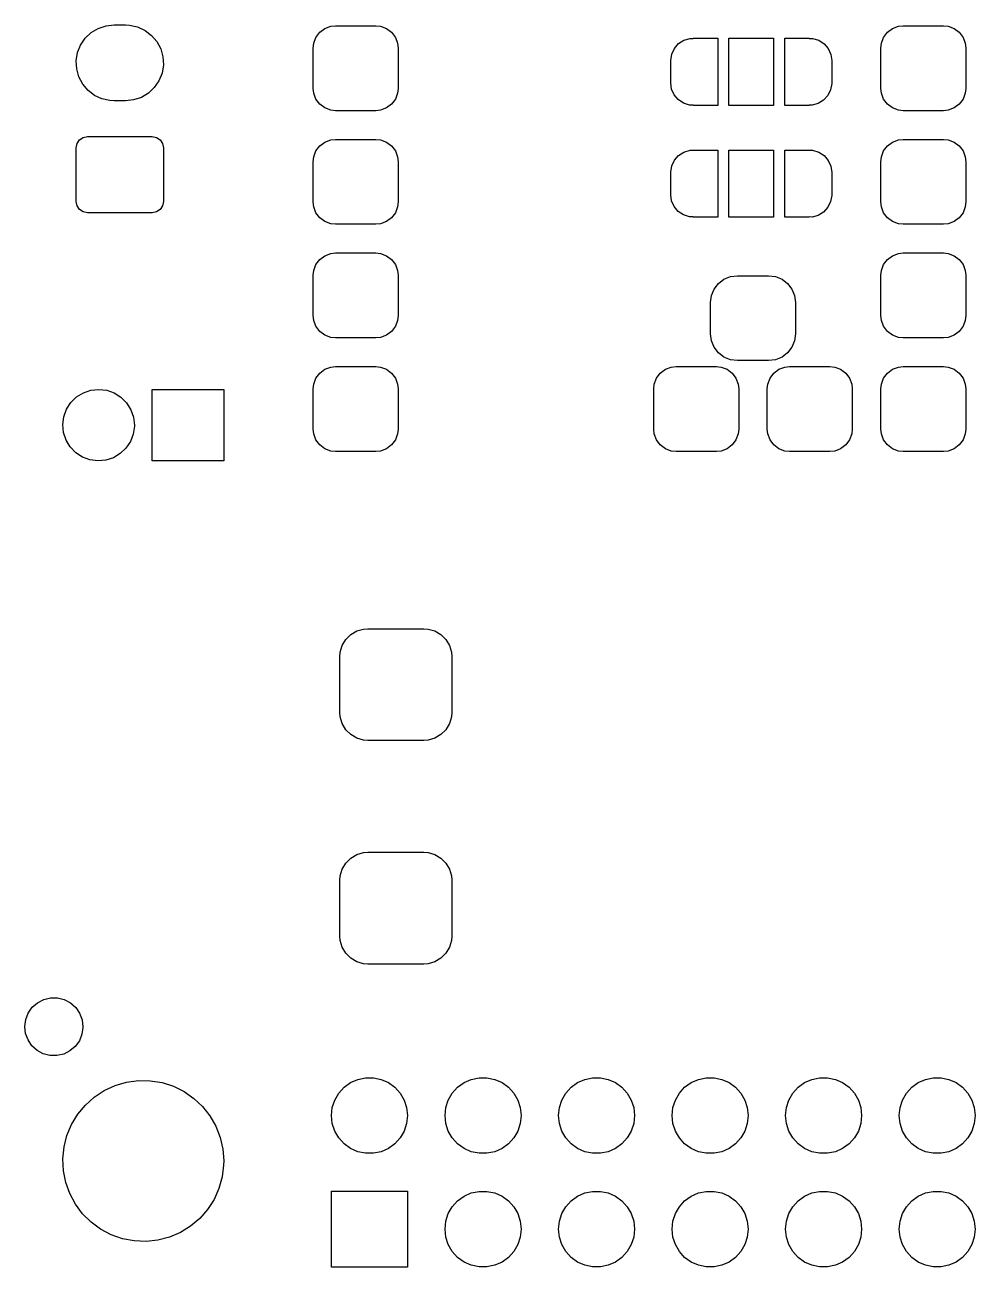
# Model space of a CAD drawing. Extents: x 100.3 to 143.7, y -109.4 to -50.6.
# Drawn here: x 100.35 to 121.61, y -109.38 to -81.6 of the extents above; entities that cross this region are included whole.
import ezdxf

# ---------------------------------------------------------------- set-up
doc = ezdxf.new("R2010")
doc.units = 0
doc.layers.add('BLACK', color=7, linetype='CONTINUOUS')

msp = doc.modelspace()

# ---------------------------------------------------------------- linework, layer by layer
at = {"layer": 'BLACK', "linetype": 'CONTINUOUS'}
for p, q in [((101.993, -81.6784), (102.167, -81.6198)), ((102.167, -81.6198), (102.35, -81.6)), ((102.35, -81.6), (102.6, -81.6)), ((102.6, -81.6), (102.695, -81.6053)), ((102.695, -81.6053), (102.874, -81.6453)), ((102.874, -81.6453), (103.04, -81.7229)), ((107.06, -81.6814), (107.192, -81.6317)), ((107.192, -81.6317), (107.3, -81.62)), ((107.3, -81.62), (108.2, -81.62)), ((108.2, -81.62), (108.308, -81.6317)), ((108.308, -81.6317), (108.44, -81.6814)), ((119.76, -81.6814), (119.892, -81.6317)), ((119.892, -81.6317), (120, -81.62)), ((120, -81.62), (120.9, -81.62)), ((120.9, -81.62), (121.008, -81.6317)), ((121.008, -81.6317), (121.14, -81.6814)), ((101.599, -82.0509), (101.703, -81.8991)), ((101.703, -81.8991), (101.836, -81.773)), ((101.836, -81.773), (101.993, -81.6784)), ((103.04, -81.7229), (103.186, -81.8345)), ((103.186, -81.8345), (103.305, -81.9747)), ((106.812, -82.0124), (106.861, -81.8797)), ((106.861, -81.8797), (106.946, -81.7664)), ((106.946, -81.7664), (107.06, -81.6814)), ((108.44, -81.6814), (108.554, -81.7664)), ((108.554, -81.7664), (108.639, -81.8797)), ((108.639, -81.8797), (108.688, -82.0124)), ((115.096, -81.9436), (115.232, -81.9046)), ((115.232, -81.9046), (115.3, -81.905)), ((115.3, -81.905), (115.3, -81.9)), ((115.3, -81.9), (115.85, -81.9)), ((115.85, -81.9), (115.85, -83.4)), ((116.1, -83.4), (116.1, -81.9)), ((116.1, -81.9), (117.1, -81.9)), ((117.1, -81.9), (117.1, -83.4)), ((117.35, -83.4), (117.35, -81.9)), ((117.35, -81.9), (117.9, -81.9)), ((117.9, -81.9), (117.9, -81.905)), ((117.9, -81.905), (117.974, -81.9055)), ((117.974, -81.9055), (118.11, -81.9461)), ((119.512, -82.0124), (119.561, -81.8797)), ((119.561, -81.8797), (119.646, -81.7664)), ((119.646, -81.7664), (119.76, -81.6814)), ((121.14, -81.6814), (121.254, -81.7664)), ((121.254, -81.7664), (121.339, -81.8797)), ((121.339, -81.8797), (121.388, -82.0124)), ((101.531, -82.2214), (101.599, -82.0509)), ((103.305, -81.9747), (103.39, -82.1371)), ((103.39, -82.1371), (103.439, -82.3141)), ((106.8, -82.1197), (106.812, -82.0124)), ((106.8, -83.0203), (106.8, -82.1197)), ((108.688, -82.0124), (108.7, -82.1197)), ((108.7, -82.1197), (108.7, -83.0203)), ((114.822, -82.2538), (114.882, -82.1255)), ((114.882, -82.1255), (114.976, -82.0192)), ((114.976, -82.0192), (115.096, -81.9436)), ((118.11, -81.9461), (118.229, -82.0232)), ((118.229, -82.0232), (118.321, -82.1306)), ((118.321, -82.1306), (118.38, -82.2597)), ((119.5, -82.1197), (119.512, -82.0124)), ((119.5, -83.0203), (119.5, -82.1197)), ((121.388, -82.0124), (121.4, -82.1197)), ((121.4, -82.1197), (121.4, -83.0203)), ((101.501, -82.4026), (101.531, -82.2214)), ((101.511, -82.5859), (101.501, -82.4026)), ((103.439, -82.3141), (103.449, -82.4974)), ((114.8, -82.3939), (114.822, -82.2538)), ((114.801, -82.4), (114.8, -82.3939)), ((114.8, -82.9), (114.8, -82.4)), ((114.8, -82.4), (114.801, -82.4)), ((118.38, -82.2597), (118.4, -82.4)), ((118.4, -82.4), (118.4, -82.9)), ((101.56, -82.7629), (101.511, -82.5859)), ((101.645, -82.9253), (101.56, -82.7629)), ((103.419, -82.6786), (103.351, -82.8491)), ((103.449, -82.4974), (103.419, -82.6786)), ((101.764, -83.0655), (101.645, -82.9253)), ((103.247, -83.0009), (103.114, -83.1271)), ((103.351, -82.8491), (103.247, -83.0009)), ((106.812, -83.1276), (106.8, -83.0203)), ((108.7, -83.0203), (108.688, -83.1276)), ((114.801, -82.9), (114.8, -82.9)), ((114.818, -83.0345), (114.801, -82.9)), ((114.876, -83.1642), (114.818, -83.0345)), ((118.4, -82.9122), (118.376, -83.052)), ((118.4, -82.9), (118.4, -82.9122)), ((119.512, -83.1276), (119.5, -83.0203)), ((121.4, -83.0203), (121.388, -83.1276)), ((101.91, -83.1771), (101.764, -83.0655)), ((102.076, -83.2547), (101.91, -83.1771)), ((102.255, -83.2947), (102.076, -83.2547)), ((102.35, -83.3), (102.255, -83.2947)), ((102.6, -83.3), (102.35, -83.3)), ((102.783, -83.2802), (102.6, -83.3)), ((102.957, -83.2216), (102.783, -83.2802)), ((103.114, -83.1271), (102.957, -83.2216)), ((106.861, -83.2603), (106.812, -83.1276)), ((106.946, -83.3736), (106.861, -83.2603)), ((108.639, -83.2603), (108.554, -83.3736)), ((108.688, -83.1276), (108.639, -83.2603)), ((114.967, -83.2727), (114.876, -83.1642)), ((115.085, -83.3513), (114.967, -83.2727)), ((118.219, -83.2847), (118.099, -83.3589)), ((118.315, -83.1796), (118.219, -83.2847)), ((118.376, -83.052), (118.315, -83.1796)), ((119.561, -83.2603), (119.512, -83.1276)), ((119.646, -83.3736), (119.561, -83.2603)), ((121.339, -83.2603), (121.254, -83.3736)), ((121.388, -83.1276), (121.339, -83.2603)), ((107.06, -83.4586), (106.946, -83.3736)), ((107.192, -83.5083), (107.06, -83.4586)), ((107.3, -83.52), (107.192, -83.5083)), ((108.2, -83.52), (107.3, -83.52)), ((108.308, -83.5083), (108.2, -83.52)), ((108.44, -83.4586), (108.308, -83.5083)), ((108.554, -83.3736), (108.44, -83.4586)), ((115.22, -83.3936), (115.085, -83.3513)), ((115.3, -83.395), (115.22, -83.3936)), ((115.3, -83.4), (115.3, -83.395)), ((115.85, -83.4), (115.3, -83.4)), ((117.1, -83.4), (116.1, -83.4)), ((117.9, -83.4), (117.35, -83.4)), ((117.962, -83.3962), (117.9, -83.395)), ((117.9, -83.395), (117.9, -83.4)), ((118.099, -83.3589), (117.962, -83.3962)), ((119.76, -83.4586), (119.646, -83.3736)), ((119.892, -83.5083), (119.76, -83.4586)), ((120, -83.52), (119.892, -83.5083)), ((120.9, -83.52), (120, -83.52)), ((121.008, -83.5083), (120.9, -83.52)), ((121.14, -83.4586), (121.008, -83.5083)), ((121.254, -83.3736), (121.14, -83.4586)), ((101.573, -84.1732), (101.654, -84.119)), ((101.654, -84.119), (101.75, -84.1)), ((101.75, -84.1), (103.2, -84.1)), ((103.2, -84.1), (103.296, -84.119)), ((103.296, -84.119), (103.377, -84.1732)), ((101.5, -84.35), (101.519, -84.2543)), ((101.5, -85.55), (101.5, -84.35)), ((101.519, -84.2543), (101.573, -84.1732)), ((103.377, -84.1732), (103.431, -84.2543)), ((103.431, -84.2543), (103.45, -84.35)), ((103.45, -84.35), (103.45, -85.55)), ((106.812, -84.5524), (106.861, -84.4197)), ((106.861, -84.4197), (106.946, -84.3064)), ((106.946, -84.3064), (107.06, -84.2214)), ((107.06, -84.2214), (107.192, -84.1717)), ((107.192, -84.1717), (107.3, -84.16)), ((107.3, -84.16), (108.2, -84.16)), ((108.2, -84.16), (108.308, -84.1717)), ((108.308, -84.1717), (108.44, -84.2214)), ((108.44, -84.2214), (108.554, -84.3064)), ((108.554, -84.3064), (108.639, -84.4197)), ((108.639, -84.4197), (108.688, -84.5524)), ((115.096, -84.4436), (115.232, -84.4046)), ((115.232, -84.4046), (115.3, -84.405)), ((115.3, -84.405), (115.3, -84.4)), ((115.3, -84.4), (115.85, -84.4)), ((115.85, -84.4), (115.85, -85.9)), ((116.1, -85.9), (116.1, -84.4)), ((116.1, -84.4), (117.1, -84.4)), ((117.1, -84.4), (117.1, -85.9)), ((117.35, -85.9), (117.35, -84.4)), ((117.35, -84.4), (117.9, -84.4)), ((117.9, -84.4), (117.9, -84.405)), ((117.9, -84.405), (117.974, -84.4055)), ((117.974, -84.4055), (118.11, -84.4461)), ((119.512, -84.5524), (119.561, -84.4197)), ((119.561, -84.4197), (119.646, -84.3064)), ((119.646, -84.3064), (119.76, -84.2214)), ((119.76, -84.2214), (119.892, -84.1717)), ((119.892, -84.1717), (120, -84.16)), ((120, -84.16), (120.9, -84.16)), ((120.9, -84.16), (121.008, -84.1717)), ((121.008, -84.1717), (121.14, -84.2214)), ((121.14, -84.2214), (121.254, -84.3064)), ((121.254, -84.3064), (121.339, -84.4197)), ((121.339, -84.4197), (121.388, -84.5524)), ((106.8, -84.6597), (106.812, -84.5524)), ((106.8, -85.5603), (106.8, -84.6597)), ((108.688, -84.5524), (108.7, -84.6597)), ((108.7, -84.6597), (108.7, -85.5603)), ((114.822, -84.7538), (114.882, -84.6255)), ((114.882, -84.6255), (114.976, -84.5192)), ((114.976, -84.5192), (115.096, -84.4436)), ((118.11, -84.4461), (118.229, -84.5232)), ((118.229, -84.5232), (118.321, -84.6306)), ((118.321, -84.6306), (118.38, -84.7597)), ((119.5, -84.6597), (119.512, -84.5524)), ((119.5, -85.5603), (119.5, -84.6597)), ((121.388, -84.5524), (121.4, -84.6597)), ((121.4, -84.6597), (121.4, -85.5603)), ((114.8, -84.8939), (114.822, -84.7538)), ((114.801, -84.9), (114.8, -84.8939)), ((114.8, -85.4), (114.8, -84.9)), ((114.8, -84.9), (114.801, -84.9)), ((118.38, -84.7597), (118.4, -84.9)), ((118.4, -84.9), (118.4, -85.4)), ((114.801, -85.4), (114.8, -85.4)), ((114.818, -85.5345), (114.801, -85.4)), ((114.876, -85.6642), (114.818, -85.5345)), ((118.4, -85.4122), (118.376, -85.552)), ((118.4, -85.4), (118.4, -85.4122)), ((101.519, -85.6457), (101.5, -85.55)), ((101.573, -85.7268), (101.519, -85.6457)), ((101.654, -85.781), (101.573, -85.7268)), ((101.75, -85.8), (101.654, -85.781)), ((103.2, -85.8), (101.75, -85.8)), ((103.296, -85.781), (103.2, -85.8)), ((103.377, -85.7268), (103.296, -85.781)), ((103.431, -85.6457), (103.377, -85.7268)), ((103.45, -85.55), (103.431, -85.6457)), ((106.812, -85.6676), (106.8, -85.5603)), ((106.861, -85.8003), (106.812, -85.6676)), ((106.946, -85.9136), (106.861, -85.8003)), ((108.639, -85.8003), (108.554, -85.9136)), ((108.688, -85.6676), (108.639, -85.8003)), ((108.7, -85.5603), (108.688, -85.6676)), ((114.967, -85.7727), (114.876, -85.6642)), ((115.085, -85.8513), (114.967, -85.7727)), ((118.219, -85.7847), (118.099, -85.8589)), ((118.315, -85.6796), (118.219, -85.7847)), ((118.376, -85.552), (118.315, -85.6796)), ((119.512, -85.6676), (119.5, -85.5603)), ((119.561, -85.8003), (119.512, -85.6676)), ((119.646, -85.9136), (119.561, -85.8003)), ((121.339, -85.8003), (121.254, -85.9136)), ((121.388, -85.6676), (121.339, -85.8003)), ((121.4, -85.5603), (121.388, -85.6676)), ((107.06, -85.9986), (106.946, -85.9136)), ((107.192, -86.0483), (107.06, -85.9986)), ((107.3, -86.06), (107.192, -86.0483)), ((108.2, -86.06), (107.3, -86.06)), ((108.308, -86.0483), (108.2, -86.06)), ((108.44, -85.9986), (108.308, -86.0483)), ((108.554, -85.9136), (108.44, -85.9986)), ((115.22, -85.8936), (115.085, -85.8513)), ((115.3, -85.895), (115.22, -85.8936)), ((115.3, -85.9), (115.3, -85.895)), ((115.85, -85.9), (115.3, -85.9)), ((117.1, -85.9), (116.1, -85.9)), ((117.9, -85.9), (117.35, -85.9)), ((117.962, -85.8962), (117.9, -85.895)), ((117.9, -85.895), (117.9, -85.9)), ((118.099, -85.8589), (117.962, -85.8962)), ((119.76, -85.9986), (119.646, -85.9136)), ((119.892, -86.0483), (119.76, -85.9986)), ((120, -86.06), (119.892, -86.0483)), ((120.9, -86.06), (120, -86.06)), ((121.008, -86.0483), (120.9, -86.06)), ((121.14, -85.9986), (121.008, -86.0483)), ((121.254, -85.9136), (121.14, -85.9986)), ((106.861, -86.9597), (106.946, -86.8464)), ((106.946, -86.8464), (107.06, -86.7614)), ((107.06, -86.7614), (107.192, -86.7117)), ((107.192, -86.7117), (107.3, -86.7)), ((107.3, -86.7), (108.2, -86.7)), ((108.2, -86.7), (108.308, -86.7117)), ((108.308, -86.7117), (108.44, -86.7614)), ((108.44, -86.7614), (108.554, -86.8464)), ((108.554, -86.8464), (108.639, -86.9597)), ((119.561, -86.9597), (119.646, -86.8464)), ((119.646, -86.8464), (119.76, -86.7614)), ((119.76, -86.7614), (119.892, -86.7117)), ((119.892, -86.7117), (120, -86.7)), ((120, -86.7), (120.9, -86.7)), ((120.9, -86.7), (121.008, -86.7117)), ((121.008, -86.7117), (121.14, -86.7614)), ((121.14, -86.7614), (121.254, -86.8464)), ((121.254, -86.8464), (121.339, -86.9597)), ((106.8, -87.1997), (106.812, -87.0924)), ((106.8, -88.1003), (106.8, -87.1997)), ((106.812, -87.0924), (106.861, -86.9597)), ((108.639, -86.9597), (108.688, -87.0924)), ((108.688, -87.0924), (108.7, -87.1997)), ((108.7, -87.1997), (108.7, -88.1003)), ((116.135, -87.2285), (116.29, -87.208)), ((116.29, -87.208), (116.99, -87.208)), ((116.99, -87.208), (117.145, -87.2285)), ((119.5, -87.1997), (119.512, -87.0924)), ((119.5, -88.1003), (119.5, -87.1997)), ((119.512, -87.0924), (119.561, -86.9597)), ((121.339, -86.9597), (121.388, -87.0924)), ((121.388, -87.0924), (121.4, -87.1997)), ((121.4, -87.1997), (121.4, -88.1003)), ((115.77, -87.5082), (115.866, -87.3839)), ((115.866, -87.3839), (115.99, -87.2884)), ((115.99, -87.2884), (116.135, -87.2285)), ((117.145, -87.2285), (117.29, -87.2884)), ((117.29, -87.2884), (117.414, -87.3839)), ((117.414, -87.3839), (117.51, -87.5082)), ((115.69, -87.8084), (115.71, -87.653)), ((115.71, -87.653), (115.77, -87.5082)), ((117.51, -87.5082), (117.57, -87.653)), ((117.57, -87.653), (117.59, -87.8084)), ((115.69, -88.5076), (115.69, -87.8084)), ((117.59, -87.8084), (117.59, -88.5076)), ((106.812, -88.2076), (106.8, -88.1003)), ((106.861, -88.3403), (106.812, -88.2076)), ((108.688, -88.2076), (108.639, -88.3403)), ((108.7, -88.1003), (108.688, -88.2076)), ((119.512, -88.2076), (119.5, -88.1003)), ((119.561, -88.3403), (119.512, -88.2076)), ((121.388, -88.2076), (121.339, -88.3403)), ((121.4, -88.1003), (121.388, -88.2076)), ((106.946, -88.4536), (106.861, -88.3403)), ((107.06, -88.5386), (106.946, -88.4536)), ((107.192, -88.5883), (107.06, -88.5386)), ((107.3, -88.6), (107.192, -88.5883)), ((108.2, -88.6), (107.3, -88.6)), ((108.308, -88.5883), (108.2, -88.6)), ((108.44, -88.5386), (108.308, -88.5883)), ((108.554, -88.4536), (108.44, -88.5386)), ((108.639, -88.3403), (108.554, -88.4536)), ((115.71, -88.663), (115.69, -88.5076)), ((117.59, -88.5076), (117.57, -88.663)), ((119.646, -88.4536), (119.561, -88.3403)), ((119.76, -88.5386), (119.646, -88.4536)), ((119.892, -88.5883), (119.76, -88.5386)), ((120, -88.6), (119.892, -88.5883)), ((120.9, -88.6), (120, -88.6)), ((121.008, -88.5883), (120.9, -88.6)), ((121.14, -88.5386), (121.008, -88.5883)), ((121.254, -88.4536), (121.14, -88.5386)), ((121.339, -88.3403), (121.254, -88.4536)), ((115.77, -88.8078), (115.71, -88.663)), ((115.866, -88.9321), (115.77, -88.8078)), ((117.51, -88.8078), (117.414, -88.9321)), ((117.57, -88.663), (117.51, -88.8078)), ((115.99, -89.0276), (115.866, -88.9321)), ((116.135, -89.0875), (115.99, -89.0276)), ((116.29, -89.108), (116.135, -89.0875)), ((116.99, -89.108), (116.29, -89.108)), ((117.145, -89.0875), (116.99, -89.108)), ((117.29, -89.0276), (117.145, -89.0875)), ((117.414, -88.9321), (117.29, -89.0276)), ((106.861, -89.4997), (106.946, -89.3864)), ((106.946, -89.3864), (107.06, -89.3014)), ((107.06, -89.3014), (107.192, -89.2517)), ((107.192, -89.2517), (107.3, -89.24)), ((107.3, -89.24), (108.2, -89.24)), ((108.2, -89.24), (108.308, -89.2517)), ((108.308, -89.2517), (108.44, -89.3014)), ((108.44, -89.3014), (108.554, -89.3864)), ((108.554, -89.3864), (108.639, -89.4997)), ((114.481, -89.4997), (114.566, -89.3864)), ((114.566, -89.3864), (114.68, -89.3014)), ((114.68, -89.3014), (114.812, -89.2517)), ((114.812, -89.2517), (114.92, -89.24)), ((114.92, -89.24), (115.82, -89.24)), ((115.82, -89.24), (115.928, -89.2517)), ((115.928, -89.2517), (116.06, -89.3014)), ((116.06, -89.3014), (116.174, -89.3864)), ((116.174, -89.3864), (116.259, -89.4997)), ((117.021, -89.4997), (117.106, -89.3864)), ((117.106, -89.3864), (117.22, -89.3014)), ((117.22, -89.3014), (117.352, -89.2517)), ((117.352, -89.2517), (117.46, -89.24)), ((117.46, -89.24), (118.36, -89.24)), ((118.36, -89.24), (118.468, -89.2517)), ((118.468, -89.2517), (118.6, -89.3014)), ((118.6, -89.3014), (118.714, -89.3864)), ((118.714, -89.3864), (118.799, -89.4997)), ((119.561, -89.4997), (119.646, -89.3864)), ((119.646, -89.3864), (119.76, -89.3014)), ((119.76, -89.3014), (119.892, -89.2517)), ((119.892, -89.2517), (120, -89.24)), ((120, -89.24), (120.9, -89.24)), ((120.9, -89.24), (121.008, -89.2517)), ((121.008, -89.2517), (121.14, -89.3014)), ((121.14, -89.3014), (121.254, -89.3864)), ((121.254, -89.3864), (121.339, -89.4997)), ((106.8, -89.7397), (106.812, -89.6324)), ((106.812, -89.6324), (106.861, -89.4997)), ((108.639, -89.4997), (108.688, -89.6324)), ((108.688, -89.6324), (108.7, -89.7397)), ((114.42, -89.7397), (114.432, -89.6324)), ((114.432, -89.6324), (114.481, -89.4997)), ((116.259, -89.4997), (116.308, -89.6324)), ((116.308, -89.6324), (116.32, -89.7397)), ((116.96, -89.7397), (116.972, -89.6324)), ((116.972, -89.6324), (117.021, -89.4997)), ((118.799, -89.4997), (118.848, -89.6324)), ((118.848, -89.6324), (118.86, -89.7397)), ((119.5, -89.7397), (119.512, -89.6324)), ((119.512, -89.6324), (119.561, -89.4997)), ((121.339, -89.4997), (121.388, -89.6324)), ((121.388, -89.6324), (121.4, -89.7397)), ((101.38, -90.0444), (101.507, -89.9196)), ((101.507, -89.9196), (101.659, -89.8261)), ((101.659, -89.8261), (101.828, -89.7687)), ((101.828, -89.7687), (102.006, -89.75)), ((102.006, -89.75), (102.183, -89.7711)), ((102.183, -89.7711), (102.351, -89.831)), ((102.351, -89.831), (102.501, -89.9265)), ((102.501, -89.9265), (102.627, -90.0531)), ((103.2, -91.35), (103.2, -89.75)), ((103.2, -89.75), (104.8, -89.75)), ((104.8, -89.75), (104.8, -91.35)), ((106.8, -90.6403), (106.8, -89.7397)), ((108.7, -89.7397), (108.7, -90.6403)), ((114.42, -90.6403), (114.42, -89.7397)), ((116.32, -89.7397), (116.32, -90.6403)), ((116.96, -90.6403), (116.96, -89.7397)), ((118.86, -89.7397), (118.86, -90.6403)), ((119.5, -90.6403), (119.5, -89.7397)), ((121.4, -89.7397), (121.4, -90.6403)), ((101.222, -90.3619), (101.283, -90.1943)), ((101.283, -90.1943), (101.38, -90.0444)), ((102.627, -90.0531), (102.721, -90.2043)), ((102.721, -90.2043), (102.78, -90.3728)), ((101.2, -90.5388), (101.222, -90.3619)), ((101.217, -90.7163), (101.2, -90.5388)), ((102.78, -90.3728), (102.8, -90.55)), ((101.274, -90.8856), (101.217, -90.7163)), ((102.775, -90.749), (102.712, -90.9157)), ((102.8, -90.5723), (102.775, -90.749)), ((102.8, -90.55), (102.8, -90.5723)), ((106.812, -90.7476), (106.8, -90.6403)), ((106.861, -90.8803), (106.812, -90.7476)), ((108.688, -90.7476), (108.639, -90.8803)), ((108.7, -90.6403), (108.688, -90.7476)), ((114.432, -90.7476), (114.42, -90.6403)), ((114.481, -90.8803), (114.432, -90.7476)), ((116.308, -90.7476), (116.259, -90.8803)), ((116.32, -90.6403), (116.308, -90.7476)), ((116.972, -90.7476), (116.96, -90.6403)), ((117.021, -90.8803), (116.972, -90.7476)), ((118.848, -90.7476), (118.799, -90.8803)), ((118.86, -90.6403), (118.848, -90.7476)), ((119.512, -90.7476), (119.5, -90.6403)), ((119.561, -90.8803), (119.512, -90.7476)), ((121.388, -90.7476), (121.339, -90.8803)), ((121.4, -90.6403), (121.388, -90.7476)), ((101.366, -91.0381), (101.274, -90.8856)), ((101.49, -91.1664), (101.366, -91.0381)), ((102.613, -91.0642), (102.484, -91.1872)), ((102.712, -90.9157), (102.613, -91.0642)), ((106.946, -90.9936), (106.861, -90.8803)), ((107.06, -91.0786), (106.946, -90.9936)), ((107.192, -91.1283), (107.06, -91.0786)), ((108.44, -91.0786), (108.308, -91.1283)), ((108.554, -90.9936), (108.44, -91.0786)), ((108.639, -90.8803), (108.554, -90.9936)), ((114.566, -90.9936), (114.481, -90.8803)), ((114.68, -91.0786), (114.566, -90.9936)), ((114.812, -91.1283), (114.68, -91.0786)), ((116.06, -91.0786), (115.928, -91.1283)), ((116.174, -90.9936), (116.06, -91.0786)), ((116.259, -90.8803), (116.174, -90.9936)), ((117.106, -90.9936), (117.021, -90.8803)), ((117.22, -91.0786), (117.106, -90.9936)), ((117.352, -91.1283), (117.22, -91.0786)), ((118.6, -91.0786), (118.468, -91.1283)), ((118.714, -90.9936), (118.6, -91.0786)), ((118.799, -90.8803), (118.714, -90.9936)), ((119.646, -90.9936), (119.561, -90.8803)), ((119.76, -91.0786), (119.646, -90.9936)), ((119.892, -91.1283), (119.76, -91.0786)), ((121.14, -91.0786), (121.008, -91.1283)), ((121.254, -90.9936), (121.14, -91.0786)), ((121.339, -90.8803), (121.254, -90.9936)), ((101.639, -91.2641), (101.49, -91.1664)), ((101.806, -91.3262), (101.639, -91.2641)), ((101.983, -91.3498), (101.806, -91.3262)), ((102.161, -91.3337), (101.983, -91.3498)), ((102.33, -91.2785), (102.161, -91.3337)), ((102.484, -91.1872), (102.33, -91.2785)), ((104.8, -91.35), (103.2, -91.35)), ((107.3, -91.14), (107.192, -91.1283)), ((108.2, -91.14), (107.3, -91.14)), ((108.308, -91.1283), (108.2, -91.14)), ((114.92, -91.14), (114.812, -91.1283)), ((115.82, -91.14), (114.92, -91.14)), ((115.928, -91.1283), (115.82, -91.14)), ((117.46, -91.14), (117.352, -91.1283)), ((118.36, -91.14), (117.46, -91.14)), ((118.468, -91.1283), (118.36, -91.14)), ((120, -91.14), (119.892, -91.1283)), ((120.9, -91.14), (120, -91.14)), ((121.008, -91.1283), (120.9, -91.14)), ((107.531, -95.3419), (107.642, -95.2312)), ((107.642, -95.2312), (107.777, -95.1514)), ((107.777, -95.1514), (107.927, -95.1077)), ((107.927, -95.1077), (108.025, -95.1)), ((108.025, -95.1), (109.275, -95.1)), ((109.275, -95.1), (109.373, -95.1077)), ((109.373, -95.1077), (109.523, -95.1514)), ((109.523, -95.1514), (109.658, -95.2312)), ((109.658, -95.2312), (109.769, -95.3419)), ((107.408, -95.6272), (107.451, -95.4768)), ((107.451, -95.4768), (107.531, -95.3419)), ((109.769, -95.3419), (109.849, -95.4768)), ((109.849, -95.4768), (109.892, -95.6272)), ((107.4, -95.725), (107.408, -95.6272)), ((107.4, -96.975), (107.4, -95.725)), ((109.892, -95.6272), (109.9, -95.725)), ((109.9, -95.725), (109.9, -96.975)), ((107.408, -97.0728), (107.4, -96.975)), ((107.451, -97.2232), (107.408, -97.0728)), ((109.892, -97.0728), (109.849, -97.2232)), ((109.9, -96.975), (109.892, -97.0728)), ((107.531, -97.3581), (107.451, -97.2232)), ((107.642, -97.4688), (107.531, -97.3581)), ((107.777, -97.5486), (107.642, -97.4688)), ((109.658, -97.4688), (109.523, -97.5486)), ((109.769, -97.3581), (109.658, -97.4688)), ((109.849, -97.2232), (109.769, -97.3581)), ((107.927, -97.5923), (107.777, -97.5486)), ((108.025, -97.6), (107.927, -97.5923)), ((109.275, -97.6), (108.025, -97.6)), ((109.373, -97.5923), (109.275, -97.6)), ((109.523, -97.5486), (109.373, -97.5923)), ((107.531, -100.342), (107.642, -100.231)), ((107.642, -100.231), (107.777, -100.151)), ((107.777, -100.151), (107.927, -100.108)), ((107.927, -100.108), (108.025, -100.1)), ((108.025, -100.1), (109.275, -100.1)), ((109.275, -100.1), (109.373, -100.108)), ((109.373, -100.108), (109.523, -100.151)), ((109.523, -100.151), (109.658, -100.231)), ((109.658, -100.231), (109.769, -100.342)), ((107.408, -100.627), (107.451, -100.477)), ((107.451, -100.477), (107.531, -100.342)), ((109.769, -100.342), (109.849, -100.477)), ((109.849, -100.477), (109.892, -100.627)), ((107.4, -100.725), (107.408, -100.627)), ((107.4, -101.975), (107.4, -100.725)), ((109.892, -100.627), (109.9, -100.725)), ((109.9, -100.725), (109.9, -101.975)), ((107.408, -102.073), (107.4, -101.975)), ((107.451, -102.223), (107.408, -102.073)), ((109.892, -102.073), (109.849, -102.223)), ((109.9, -101.975), (109.892, -102.073)), ((107.531, -102.358), (107.451, -102.223)), ((107.642, -102.469), (107.531, -102.358)), ((107.777, -102.549), (107.642, -102.469)), ((109.658, -102.469), (109.523, -102.549)), ((109.769, -102.358), (109.658, -102.469)), ((109.849, -102.223), (109.769, -102.358)), ((107.927, -102.592), (107.777, -102.549)), ((108.025, -102.6), (107.927, -102.592)), ((109.275, -102.6), (108.025, -102.6)), ((109.373, -102.592), (109.275, -102.6)), ((109.523, -102.549), (109.373, -102.592)), ((100.427, -103.693), (100.517, -103.565)), ((100.517, -103.565), (100.635, -103.462)), ((100.635, -103.462), (100.773, -103.391)), ((100.773, -103.391), (100.925, -103.354)), ((100.925, -103.354), (101.081, -103.355)), ((101.081, -103.355), (101.233, -103.393)), ((101.233, -103.393), (101.371, -103.466)), ((101.371, -103.466), (101.488, -103.57)), ((101.488, -103.57), (101.576, -103.699)), ((100.35, -103.993), (100.37, -103.838)), ((100.37, -103.838), (100.427, -103.693)), ((101.576, -103.699), (101.631, -103.845)), ((101.631, -103.845), (101.65, -104)), ((100.367, -104.148), (100.35, -103.993)), ((100.421, -104.295), (100.367, -104.148)), ((101.65, -104.014), (101.628, -104.168)), ((101.65, -104), (101.65, -104.014)), ((100.508, -104.425), (100.421, -104.295)), ((100.623, -104.53), (100.508, -104.425)), ((101.57, -104.313), (101.478, -104.44)), ((101.628, -104.168), (101.57, -104.313)), ((100.761, -104.604), (100.623, -104.53)), ((100.912, -104.644), (100.761, -104.604)), ((101.068, -104.646), (100.912, -104.644)), ((101.22, -104.612), (101.068, -104.646)), ((101.36, -104.541), (101.22, -104.612)), ((101.478, -104.44), (101.36, -104.541)), ((102.37, -105.314), (102.626, -105.239)), ((102.626, -105.239), (102.89, -105.203)), ((102.89, -105.203), (103.157, -105.207)), ((103.157, -105.207), (103.42, -105.25)), ((103.42, -105.25), (103.674, -105.331)), ((107.491, -105.353), (107.635, -105.249)), ((107.635, -105.249), (107.797, -105.177)), ((107.797, -105.177), (107.971, -105.14)), ((107.971, -105.14), (108.149, -105.14)), ((108.149, -105.14), (108.323, -105.177)), ((108.323, -105.177), (108.485, -105.249)), ((108.485, -105.249), (108.629, -105.353)), ((110.031, -105.353), (110.175, -105.249)), ((110.175, -105.249), (110.337, -105.177)), ((110.337, -105.177), (110.511, -105.14)), ((110.511, -105.14), (110.689, -105.14)), ((110.689, -105.14), (110.863, -105.177)), ((110.863, -105.177), (111.025, -105.249)), ((111.025, -105.249), (111.169, -105.353)), ((112.571, -105.353), (112.715, -105.249)), ((112.715, -105.249), (112.877, -105.177)), ((112.877, -105.177), (113.051, -105.14)), ((113.051, -105.14), (113.229, -105.14)), ((113.229, -105.14), (113.403, -105.177)), ((113.403, -105.177), (113.565, -105.249)), ((113.565, -105.249), (113.709, -105.353)), ((115.111, -105.353), (115.255, -105.249)), ((115.255, -105.249), (115.417, -105.177)), ((115.417, -105.177), (115.591, -105.14)), ((115.591, -105.14), (115.769, -105.14)), ((115.769, -105.14), (115.943, -105.177)), ((115.943, -105.177), (116.105, -105.249)), ((116.105, -105.249), (116.249, -105.353)), ((117.651, -105.353), (117.795, -105.249)), ((117.795, -105.249), (117.957, -105.177)), ((117.957, -105.177), (118.131, -105.14)), ((118.131, -105.14), (118.309, -105.14)), ((118.309, -105.14), (118.483, -105.177)), ((118.483, -105.177), (118.645, -105.249)), ((118.645, -105.249), (118.789, -105.353)), ((120.191, -105.353), (120.335, -105.249)), ((120.335, -105.249), (120.497, -105.177)), ((120.497, -105.177), (120.671, -105.14)), ((120.671, -105.14), (120.849, -105.14)), ((120.849, -105.14), (121.023, -105.177)), ((121.023, -105.177), (121.185, -105.249)), ((121.185, -105.249), (121.329, -105.353)), ((101.904, -105.572), (102.127, -105.426)), ((102.127, -105.426), (102.37, -105.314)), ((103.674, -105.331), (103.914, -105.449)), ((103.914, -105.449), (104.133, -105.601)), ((107.283, -105.639), (107.372, -105.485)), ((107.372, -105.485), (107.491, -105.353)), ((108.629, -105.353), (108.748, -105.485)), ((108.748, -105.485), (108.837, -105.639)), ((109.823, -105.639), (109.912, -105.485)), ((109.912, -105.485), (110.031, -105.353)), ((111.169, -105.353), (111.288, -105.485)), ((111.288, -105.485), (111.377, -105.639)), ((112.363, -105.639), (112.452, -105.485)), ((112.452, -105.485), (112.571, -105.353)), ((113.709, -105.353), (113.828, -105.485)), ((113.828, -105.485), (113.917, -105.639)), ((114.903, -105.639), (114.992, -105.485)), ((114.992, -105.485), (115.111, -105.353)), ((116.249, -105.353), (116.368, -105.485)), ((116.368, -105.485), (116.457, -105.639)), ((117.443, -105.639), (117.532, -105.485)), ((117.532, -105.485), (117.651, -105.353)), ((118.789, -105.353), (118.908, -105.485)), ((118.908, -105.485), (118.997, -105.639)), ((119.983, -105.639), (120.072, -105.485)), ((120.072, -105.485), (120.191, -105.353)), ((121.329, -105.353), (121.448, -105.485)), ((121.448, -105.485), (121.537, -105.639)), ((101.535, -105.955), (101.705, -105.75)), ((101.705, -105.75), (101.904, -105.572)), ((104.133, -105.601), (104.327, -105.784)), ((104.327, -105.784), (104.492, -105.993)), ((107.21, -105.985), (107.229, -105.808)), ((107.229, -105.808), (107.283, -105.639)), ((108.837, -105.639), (108.891, -105.808)), ((108.891, -105.808), (108.91, -105.985)), ((109.75, -105.985), (109.769, -105.808)), ((109.769, -105.808), (109.823, -105.639)), ((111.377, -105.639), (111.431, -105.808)), ((111.431, -105.808), (111.45, -105.985)), ((112.29, -105.985), (112.309, -105.808)), ((112.309, -105.808), (112.363, -105.639)), ((113.917, -105.639), (113.971, -105.808)), ((113.971, -105.808), (113.99, -105.985)), ((114.83, -105.985), (114.849, -105.808)), ((114.849, -105.808), (114.903, -105.639)), ((116.457, -105.639), (116.511, -105.808)), ((116.511, -105.808), (116.53, -105.985)), ((117.37, -105.985), (117.389, -105.808)), ((117.389, -105.808), (117.443, -105.639)), ((118.997, -105.639), (119.051, -105.808)), ((119.051, -105.808), (119.07, -105.985)), ((119.91, -105.985), (119.929, -105.808)), ((119.929, -105.808), (119.983, -105.639)), ((121.537, -105.639), (121.591, -105.808)), ((121.591, -105.808), (121.61, -105.985)), ((101.396, -106.183), (101.535, -105.955)), ((104.492, -105.993), (104.625, -106.225)), ((107.229, -106.162), (107.21, -105.985)), ((108.91, -105.985), (108.891, -106.162)), ((109.769, -106.162), (109.75, -105.985)), ((111.45, -105.985), (111.431, -106.162)), ((112.309, -106.162), (112.29, -105.985)), ((113.99, -105.985), (113.971, -106.162)), ((114.849, -106.162), (114.83, -105.985)), ((116.53, -105.985), (116.511, -106.162)), ((117.389, -106.162), (117.37, -105.985)), ((119.07, -105.985), (119.051, -106.162)), ((119.929, -106.162), (119.91, -105.985)), ((121.61, -105.985), (121.591, -106.162)), ((101.293, -106.429), (101.396, -106.183)), ((104.625, -106.225), (104.721, -106.474)), ((107.283, -106.331), (107.229, -106.162)), ((107.372, -106.485), (107.283, -106.331)), ((108.837, -106.331), (108.748, -106.485)), ((108.891, -106.162), (108.837, -106.331)), ((109.823, -106.331), (109.769, -106.162)), ((109.912, -106.485), (109.823, -106.331)), ((111.377, -106.331), (111.288, -106.485)), ((111.431, -106.162), (111.377, -106.331)), ((112.363, -106.331), (112.309, -106.162)), ((112.452, -106.485), (112.363, -106.331)), ((113.917, -106.331), (113.828, -106.485)), ((113.971, -106.162), (113.917, -106.331)), ((114.903, -106.331), (114.849, -106.162)), ((114.992, -106.485), (114.903, -106.331)), ((116.457, -106.331), (116.368, -106.485)), ((116.511, -106.162), (116.457, -106.331)), ((117.443, -106.331), (117.389, -106.162)), ((117.532, -106.485), (117.443, -106.331)), ((118.997, -106.331), (118.908, -106.485)), ((119.051, -106.162), (118.997, -106.331)), ((119.983, -106.331), (119.929, -106.162)), ((120.072, -106.485), (119.983, -106.331)), ((121.537, -106.331), (121.448, -106.485)), ((121.591, -106.162), (121.537, -106.331)), ((101.227, -106.687), (101.293, -106.429)), ((104.721, -106.474), (104.78, -106.734)), ((107.491, -106.617), (107.372, -106.485)), ((107.635, -106.721), (107.491, -106.617)), ((108.629, -106.617), (108.485, -106.721)), ((108.748, -106.485), (108.629, -106.617)), ((110.031, -106.617), (109.912, -106.485)), ((110.175, -106.721), (110.031, -106.617)), ((111.169, -106.617), (111.025, -106.721)), ((111.288, -106.485), (111.169, -106.617)), ((112.571, -106.617), (112.452, -106.485)), ((112.715, -106.721), (112.571, -106.617)), ((113.709, -106.617), (113.565, -106.721)), ((113.828, -106.485), (113.709, -106.617)), ((115.111, -106.617), (114.992, -106.485)), ((115.255, -106.721), (115.111, -106.617)), ((116.249, -106.617), (116.105, -106.721)), ((116.368, -106.485), (116.249, -106.617)), ((117.651, -106.617), (117.532, -106.485)), ((117.795, -106.721), (117.651, -106.617)), ((118.789, -106.617), (118.645, -106.721)), ((118.908, -106.485), (118.789, -106.617)), ((120.191, -106.617), (120.072, -106.485)), ((120.335, -106.721), (120.191, -106.617)), ((121.329, -106.617), (121.185, -106.721)), ((121.448, -106.485), (121.329, -106.617)), ((101.201, -106.953), (101.227, -106.687)), ((104.78, -106.734), (104.8, -107)), ((107.797, -106.793), (107.635, -106.721)), ((107.971, -106.83), (107.797, -106.793)), ((108.149, -106.83), (107.971, -106.83)), ((108.323, -106.793), (108.149, -106.83)), ((108.485, -106.721), (108.323, -106.793)), ((110.337, -106.793), (110.175, -106.721)), ((110.511, -106.83), (110.337, -106.793)), ((110.689, -106.83), (110.511, -106.83)), ((110.863, -106.793), (110.689, -106.83)), ((111.025, -106.721), (110.863, -106.793)), ((112.877, -106.793), (112.715, -106.721)), ((113.051, -106.83), (112.877, -106.793)), ((113.229, -106.83), (113.051, -106.83)), ((113.403, -106.793), (113.229, -106.83)), ((113.565, -106.721), (113.403, -106.793)), ((115.417, -106.793), (115.255, -106.721)), ((115.591, -106.83), (115.417, -106.793)), ((115.769, -106.83), (115.591, -106.83)), ((115.943, -106.793), (115.769, -106.83)), ((116.105, -106.721), (115.943, -106.793)), ((117.957, -106.793), (117.795, -106.721)), ((118.131, -106.83), (117.957, -106.793)), ((118.309, -106.83), (118.131, -106.83)), ((118.483, -106.793), (118.309, -106.83)), ((118.645, -106.721), (118.483, -106.793)), ((120.497, -106.793), (120.335, -106.721)), ((120.671, -106.83), (120.497, -106.793)), ((120.849, -106.83), (120.671, -106.83)), ((121.023, -106.793), (120.849, -106.83)), ((121.185, -106.721), (121.023, -106.793)), ((101.213, -107.219), (101.201, -106.953)), ((104.798, -107.094), (104.764, -107.359)), ((104.8, -107), (104.798, -107.094)), ((101.265, -107.481), (101.213, -107.219)), ((101.356, -107.732), (101.265, -107.481)), ((104.764, -107.359), (104.691, -107.616)), ((101.482, -107.967), (101.356, -107.732)), ((104.691, -107.616), (104.582, -107.859)), ((107.21, -109.375), (107.21, -107.675)), ((107.21, -107.675), (108.91, -107.675)), ((108.91, -107.675), (108.91, -109.375)), ((110.175, -107.789), (110.337, -107.717)), ((110.337, -107.717), (110.511, -107.68)), ((110.511, -107.68), (110.689, -107.68)), ((110.689, -107.68), (110.863, -107.717)), ((110.863, -107.717), (111.025, -107.789)), ((112.715, -107.789), (112.877, -107.717)), ((112.877, -107.717), (113.051, -107.68)), ((113.051, -107.68), (113.229, -107.68)), ((113.229, -107.68), (113.403, -107.717)), ((113.403, -107.717), (113.565, -107.789)), ((115.255, -107.789), (115.417, -107.717)), ((115.417, -107.717), (115.591, -107.68)), ((115.591, -107.68), (115.769, -107.68)), ((115.769, -107.68), (115.943, -107.717)), ((115.943, -107.717), (116.105, -107.789)), ((117.795, -107.789), (117.957, -107.717)), ((117.957, -107.717), (118.131, -107.68)), ((118.131, -107.68), (118.309, -107.68)), ((118.309, -107.68), (118.483, -107.717)), ((118.483, -107.717), (118.645, -107.789)), ((120.335, -107.789), (120.497, -107.717)), ((120.497, -107.717), (120.671, -107.68)), ((120.671, -107.68), (120.849, -107.68)), ((120.849, -107.68), (121.023, -107.717)), ((121.023, -107.717), (121.185, -107.789)), ((101.642, -108.181), (101.482, -107.967)), ((104.582, -107.859), (104.438, -108.083)), ((109.823, -108.179), (109.912, -108.025)), ((109.912, -108.025), (110.031, -107.893)), ((110.031, -107.893), (110.175, -107.789)), ((111.025, -107.789), (111.169, -107.893)), ((111.169, -107.893), (111.288, -108.025)), ((111.288, -108.025), (111.377, -108.179)), ((112.363, -108.179), (112.452, -108.025)), ((112.452, -108.025), (112.571, -107.893)), ((112.571, -107.893), (112.715, -107.789)), ((113.565, -107.789), (113.709, -107.893)), ((113.709, -107.893), (113.828, -108.025)), ((113.828, -108.025), (113.917, -108.179)), ((114.903, -108.179), (114.992, -108.025)), ((114.992, -108.025), (115.111, -107.893)), ((115.111, -107.893), (115.255, -107.789)), ((116.105, -107.789), (116.249, -107.893)), ((116.249, -107.893), (116.368, -108.025)), ((116.368, -108.025), (116.457, -108.179)), ((117.443, -108.179), (117.532, -108.025)), ((117.532, -108.025), (117.651, -107.893)), ((117.651, -107.893), (117.795, -107.789)), ((118.645, -107.789), (118.789, -107.893)), ((118.789, -107.893), (118.908, -108.025)), ((118.908, -108.025), (118.997, -108.179)), ((119.983, -108.179), (120.072, -108.025)), ((120.072, -108.025), (120.191, -107.893)), ((120.191, -107.893), (120.335, -107.789)), ((121.185, -107.789), (121.329, -107.893)), ((121.329, -107.893), (121.448, -108.025)), ((121.448, -108.025), (121.537, -108.179)), ((101.831, -108.369), (101.642, -108.181)), ((104.262, -108.284), (104.058, -108.456)), ((104.438, -108.083), (104.262, -108.284)), ((109.769, -108.348), (109.823, -108.179)), ((111.377, -108.179), (111.431, -108.348)), ((112.309, -108.348), (112.363, -108.179)), ((113.917, -108.179), (113.971, -108.348)), ((114.849, -108.348), (114.903, -108.179)), ((116.457, -108.179), (116.511, -108.348)), ((117.389, -108.348), (117.443, -108.179)), ((118.997, -108.179), (119.051, -108.348)), ((119.929, -108.348), (119.983, -108.179)), ((121.537, -108.179), (121.591, -108.348)), ((102.046, -108.526), (101.831, -108.369)), ((102.282, -108.651), (102.046, -108.526)), ((103.831, -108.597), (103.586, -108.702)), ((104.058, -108.456), (103.831, -108.597)), ((109.75, -108.525), (109.769, -108.348)), ((109.769, -108.702), (109.75, -108.525)), ((111.431, -108.348), (111.45, -108.525)), ((111.45, -108.525), (111.431, -108.702)), ((112.29, -108.525), (112.309, -108.348)), ((112.309, -108.702), (112.29, -108.525)), ((113.971, -108.348), (113.99, -108.525)), ((113.99, -108.525), (113.971, -108.702)), ((114.83, -108.525), (114.849, -108.348)), ((114.849, -108.702), (114.83, -108.525)), ((116.511, -108.348), (116.53, -108.525)), ((116.53, -108.525), (116.511, -108.702)), ((117.37, -108.525), (117.389, -108.348)), ((117.389, -108.702), (117.37, -108.525)), ((119.051, -108.348), (119.07, -108.525)), ((119.07, -108.525), (119.051, -108.702)), ((119.91, -108.525), (119.929, -108.348)), ((119.929, -108.702), (119.91, -108.525)), ((121.591, -108.348), (121.61, -108.525)), ((121.61, -108.525), (121.591, -108.702)), ((102.534, -108.739), (102.282, -108.651)), ((102.796, -108.788), (102.534, -108.739)), ((103.063, -108.799), (102.796, -108.788)), ((103.328, -108.77), (103.063, -108.799)), ((103.586, -108.702), (103.328, -108.77)), ((109.823, -108.871), (109.769, -108.702)), ((109.912, -109.025), (109.823, -108.871)), ((111.377, -108.871), (111.288, -109.025)), ((111.431, -108.702), (111.377, -108.871)), ((112.363, -108.871), (112.309, -108.702)), ((112.452, -109.025), (112.363, -108.871)), ((113.917, -108.871), (113.828, -109.025)), ((113.971, -108.702), (113.917, -108.871)), ((114.903, -108.871), (114.849, -108.702)), ((114.992, -109.025), (114.903, -108.871)), ((116.457, -108.871), (116.368, -109.025)), ((116.511, -108.702), (116.457, -108.871)), ((117.443, -108.871), (117.389, -108.702)), ((117.532, -109.025), (117.443, -108.871)), ((118.997, -108.871), (118.908, -109.025)), ((119.051, -108.702), (118.997, -108.871)), ((119.983, -108.871), (119.929, -108.702)), ((120.072, -109.025), (119.983, -108.871)), ((121.537, -108.871), (121.448, -109.025)), ((121.591, -108.702), (121.537, -108.871)), ((110.031, -109.157), (109.912, -109.025)), ((111.288, -109.025), (111.169, -109.157)), ((112.571, -109.157), (112.452, -109.025)), ((113.828, -109.025), (113.709, -109.157)), ((115.111, -109.157), (114.992, -109.025)), ((116.368, -109.025), (116.249, -109.157)), ((117.651, -109.157), (117.532, -109.025)), ((118.908, -109.025), (118.789, -109.157)), ((120.191, -109.157), (120.072, -109.025)), ((121.448, -109.025), (121.329, -109.157)), ((108.91, -109.375), (107.21, -109.375)), ((110.175, -109.261), (110.031, -109.157)), ((110.337, -109.333), (110.175, -109.261)), ((110.511, -109.37), (110.337, -109.333)), ((110.689, -109.37), (110.511, -109.37)), ((110.863, -109.333), (110.689, -109.37)), ((111.025, -109.261), (110.863, -109.333)), ((111.169, -109.157), (111.025, -109.261)), ((112.715, -109.261), (112.571, -109.157)), ((112.877, -109.333), (112.715, -109.261)), ((113.051, -109.37), (112.877, -109.333)), ((113.229, -109.37), (113.051, -109.37)), ((113.403, -109.333), (113.229, -109.37)), ((113.565, -109.261), (113.403, -109.333)), ((113.709, -109.157), (113.565, -109.261)), ((115.255, -109.261), (115.111, -109.157)), ((115.417, -109.333), (115.255, -109.261)), ((115.591, -109.37), (115.417, -109.333)), ((115.769, -109.37), (115.591, -109.37)), ((115.943, -109.333), (115.769, -109.37)), ((116.105, -109.261), (115.943, -109.333)), ((116.249, -109.157), (116.105, -109.261)), ((117.795, -109.261), (117.651, -109.157)), ((117.957, -109.333), (117.795, -109.261)), ((118.131, -109.37), (117.957, -109.333)), ((118.309, -109.37), (118.131, -109.37)), ((118.483, -109.333), (118.309, -109.37)), ((118.645, -109.261), (118.483, -109.333)), ((118.789, -109.157), (118.645, -109.261)), ((120.335, -109.261), (120.191, -109.157)), ((120.497, -109.333), (120.335, -109.261)), ((120.671, -109.37), (120.497, -109.333)), ((120.849, -109.37), (120.671, -109.37)), ((121.023, -109.333), (120.849, -109.37)), ((121.185, -109.261), (121.023, -109.333)), ((121.329, -109.157), (121.185, -109.261))]:
    msp.add_line(p, q, dxfattribs=at)

doc.saveas('drawing.dxf')
